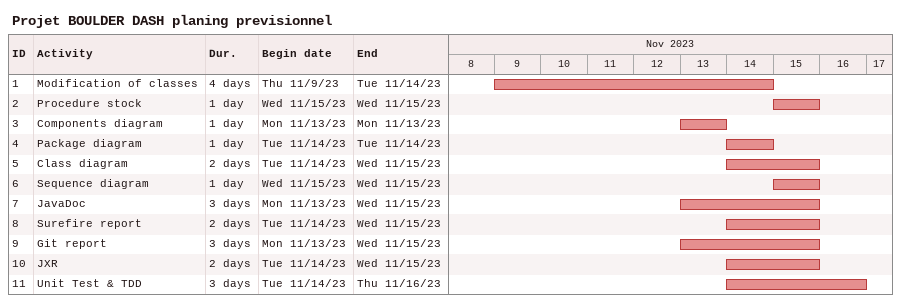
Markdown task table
Projet BOULDER DASH planing previsionnel

| ID | Task | Duration | Start | Finish |
|---|---|---|---|---|
| 1 | Modification of classes | 4d | 2023-11-09 | 2023-11-14 |
| 2 | Procedure stock | 1d | 2023-11-15 | 2023-11-15 |
| 3 | Components diagram | 1d | 2023-11-13 | 2023-11-13 |
| 4 | Package diagram | 1d | 2023-11-14 | 2023-11-14 |
| 5 | Class diagram | 2d | 2023-11-14 | 2023-11-15 |
| 6 | Sequence diagram | 1d | 2023-11-15 | 2023-11-15 |
| 7 | JavaDoc | 3d | 2023-11-13 | 2023-11-15 |
| 8 | Surefire report | 2d | 2023-11-14 | 2023-11-15 |
| 9 | Git report | 3d | 2023-11-13 | 2023-11-15 |
| 10 | JXR | 2d | 2023-11-14 | 2023-11-15 |
| 11 | Unit Test & TDD | 3d | 2023-11-14 | 2023-11-16 |
